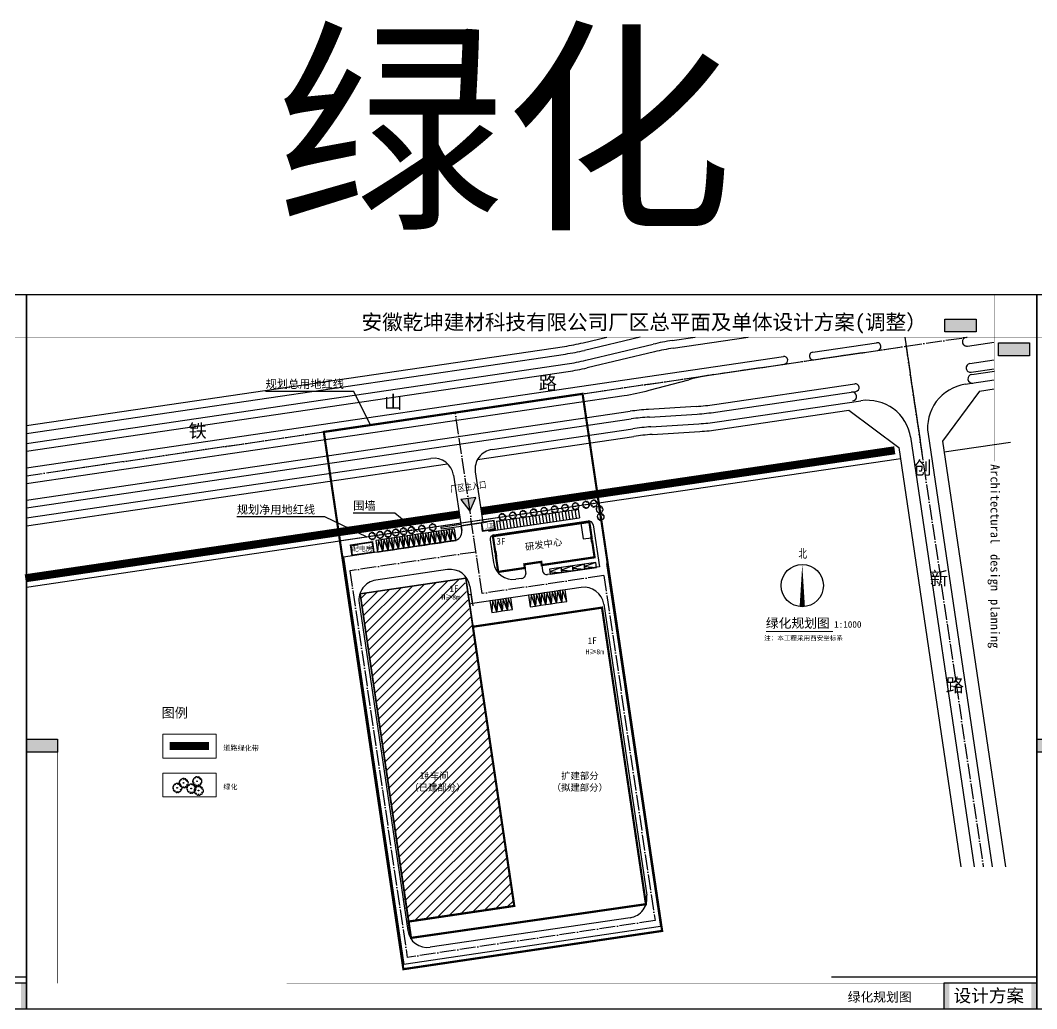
# Model space of a CAD drawing. Header units: millimetres. Extents: x 475841 to 500774, y 3420694 to 3426131.
# Drawn here: x 498478.8 to 498940.1, y 3425615.2 to 3426063.9 of the extents above; entities that cross this region are included whole.
import ezdxf

# ---------------------------------------------------------------- set-up
doc = ezdxf.new("R2010")
doc.units = ezdxf.units.MM
doc.header["$LTSCALE"] = 10
for name, pattern in [('ACAD_ISO04W100', [30.5, 24, -3, 0.5, -3]), ('ACAD_ISO05W100', [33, 24, -3, 0, -3, 0, -3]), ('DASH', [0.35, 0.25, -0.1])]:
    doc.linetypes.add(name, pattern=pattern)
doc.layers.get('0').update_dxf_attribs({"linetype": 'CONTINUOUS'})
doc.layers.get('Defpoints').update_dxf_attribs({"linetype": 'CONTINUOUS'})
for name, color, linetype in [('99999', 7, 'CONTINUOUS'), ('DIM_LEAD', 3, 'CONTINUOUS'), ('DIM_SYMB', 3, 'CONTINUOUS'), ('E02', 7, 'CONTINUOUS'), ('PUB_TEXT', 7, 'CONTINUOUS'), ('PUB_TITLE', 4, 'CONTINUOUS'), ('Road', 7, 'CONTINUOUS'), ('ROAD-1', 75, 'CONTINUOUS'), ('TREE', 66, 'CONTINUOUS'), ('XROAD', 7, 'CONTINUOUS'), ('停车位', 152, 'CONTINUOUS'), ('分析图', 4, 'CONTINUOUS'), ('原道路', 7, 'CONTINUOUS'), ('填充', 8, 'CONTINUOUS'), ('建筑', 2, 'CONTINUOUS'), ('建筑外', 2, 'CONTINUOUS'), ('用地红线', 1, 'CONTINUOUS'), ('线', 144, 'CONTINUOUS'), ('道路', 150, 'CONTINUOUS')]:
    doc.layers.add(name, color=color, linetype=linetype)
doc.layers.add('gfgf', color=3, linetype='CONTINUOUS', lineweight=5)
doc.styles.add('_TCH_DIM', font='SIMPLEX', dxfattribs={"bigfont": 'GBCBIG'})
doc.styles.add('DIMST', font='SimSun.ttf', dxfattribs={"width": 0.8})
doc.styles.add('宋体', font='NSimSun.ttf')
doc.styles.add('黑体', font='simhei.ttf', dxfattribs={"width": 0.8, "height": 25})

# ---------------------------------------------------------------- blocks, each defined once
blk = doc.blocks.new('dfghfg')
at = {"layer": 'TREE', "color": 68, "linetype": 'ByBlock'}
for p, q in [((509406.268241089, 3423593.02005374), (509406.6218178452, 3423593.059964756)), ((509406.6218178452, 3423593.059964756), (509406.3612876038, 3423593.19965331)), ((509406.3612876038, 3423593.19965331), (509406.3612876038, 3423593.19965331))]:
    blk.add_line(p, q, dxfattribs=at)
blk.add_circle((509407.7112059934, 3423592.546626457), 0.1145738825968271, dxfattribs=at)
for centre, radius, start, end in [((509407.7887004479, 3423592.491841269), 1.609597799522454, 160.84261869678, 187.2750076440113), ((509405.9832870107, 3423589.655919177), 2.640362469471504, 77.37282248883797, 85.46489281695875), ((509407.7887004479, 3423592.491841269), 1.572737422721862, 200.8102930087737, 231.439166426255), ((509407.800271239, 3423590.982997603), 1.760148235436332, 134.7781717335422, 147.3314574977826), ((509407.7887004479, 3423592.491841269), 1.580153127283923, 126.075086223134, 153.6245358131393), ((509406.7472989185, 3423593.104986691), 0.6732104297996909, 48.5203268672571, 80.51513693256157), ((509407.7887004479, 3423592.491841269), 1.596549086296694, 89.3321471959067, 114.3856331152114), ((509406.8375576603, 3423593.679193986), 0.3900161243638617, 343.6554953862048, 39.76000018146443), ((509407.2895467119, 3423593.828860295), 0.5791184094101951, 352.0774787647887, 26.61285016253057), ((509407.5601130034, 3423594.249938668), 0.6055300923599419, 304.1868347815371, 338.5410985510942), ((509407.7887004479, 3423592.491841269), 1.591907737864887, 62.87665778857271, 77.70212823482788), ((509408.0533987829, 3423593.910572988), 0.4610683567131214, 315.8454028106174, 359.7650515062693), ((509407.0806276748, 3423598.269274246), 4.896501161568438, 285.4397492945918, 290.7099386926781), ((509409.0496460202, 3423592.613822839), 0.7006536032791523, 83.53226132943118, 121.6543916424332), ((509410.690284622, 3423598.754125987), 5.896447816781405, 250.0864903273932, 256.3451087771562), ((509408.8866493223, 3423593.876725358), 1.966765796431264, 266.7454956895844, 282.0146248625083), ((509407.8133969895, 3423590.589947882), 1.635690329822331, 39.65359599870332, 53.9929854139696), ((509407.7887004479, 3423592.491841269), 1.569924453832538, 31.4098291469576, 49.47525297383514), ((509407.7887004479, 3423592.491841269), 1.600755679284595, 340.3307325954515, 19.42996922854628), ((509407.0609610301, 3423591.294675653), 0.2616410892313545, 97.74103767457468, 188.8107565302257), ((509403.7624485414, 3423590.92411883), 3.323492048011952, 2.946470818834649, 10.92381899814963), ((509407.7887004479, 3423592.491841269), 1.565680468177276, 243.1498331388282, 261.8356211134359), ((509408.1887524428, 3423591.154822243), 0.6608835852679074, 160.6008391786249, 199.3991608213751), ((509408.1146230217, 3423591.411938739), 0.5337378644736782, 186.1911477479429, 248.4951671808744), ((509407.7887004479, 3423592.491841269), 1.581857874712538, 274.7236252429284, 290.3276997671185), ((509408.7005242803, 3423591.354377321), 0.490350427398323, 170.631365062305, 220.6278085510842), ((509408.7899798857, 3423592.128594016), 0.9004539116576759, 230.4582339469005, 263.1092794007052), ((509407.7887004479, 3423592.491841269), 1.542217127291086, 305.3940400608477, 326.2463754165215)]:
    blk.add_arc(centre, radius, start, end, dxfattribs=at)
blk = doc.blocks.new('sdfedf')
at = {"layer": '停车位', "linetype": 'Continuous', "flags": 128}
for points in [[(40390647.62879141, 3427557.294919356), (40390647.62879141, 3427562.594919356), (40390650.02879141, 3427562.594919356), (40390650.02879141, 3427557.294919356), (40390647.62879141, 3427557.294919356)], [(40390647.62879141, 3427557.294919356), (40390648.82879141, 3427562.594919356), (40390650.02879141, 3427557.294919356)]]:
    blk.add_lwpolyline(points, dxfattribs=at)
blk = doc.blocks.new('fgh')
at = {"layer": '线'}
for points in [[(490802.0273487392, 3425524.689513718), (490815.4594735925, 3425524.689513718), (490815.4594735926, 3425530.198338521), (490802.0273487392, 3425530.198338521)], [(490825.1798484866, 3425514.417889085), (490838.61197334, 3425514.417889085), (490838.61197334, 3425519.926713889), (490825.1798484867, 3425519.926713889)], [(490405.0906027753, 3425343.063670195), (490418.5227276287, 3425343.063670195), (490418.5227276287, 3425348.572494999), (490405.0906027753, 3425348.572494999)]]:
    blk.add_hatch(color=253, dxfattribs=at).paths.add_polyline_path(points)
h = blk.add_hatch(color=253, dxfattribs=at)
h.paths.add_polyline_path([(490841.680598013, 3425232.11174916), (490841.680598013, 3425243.136748767), (490801.5130808493, 3425243.136748767), (490801.5130808493, 3425232.11174916)])
h.paths.add_polyline_path([(490803.9469576143, 3425232.347864015), (490839.3479065952, 3425232.347864015), (490839.3479065952, 3425243.279825652), (490803.9469576143, 3425243.279825652)])
at = {"color": 253}
for points, const_width in [([(490823.3055982133, 3425540.811738153), (490823.3055982133, 3425468.770715713)], 0.2204999975947432), ([(490841.680598013, 3425522.436738808), (490405.0906027753, 3425522.436738808)], 0.2204999975947432), ([(490418.5227276287, 3425348.572494999), (490418.5227276287, 3425243.136748767)], 0.2204999975947432), ([(490841.680598013, 3425245.815823671), (490752.907299275, 3425245.815823671)], 0.5879999935859819)]:
    blk.add_lwpolyline(points, dxfattribs=dict(at, const_width=const_width))
at = {"layer": 'PUB_TITLE', "color": 6}
blk.add_lwpolyline([(490405.0906027753, 3425232.11174916), (490841.680598013, 3425232.11174916), (490841.680598013, 3425540.811738153), (490405.0906027753, 3425540.811738153)], close=True, dxfattribs=at)
at = {"layer": '线', "color": 253}
for points in [[(490802.0273487392, 3425530.198338521), (490815.4594735926, 3425530.198338521), (490815.4594735926, 3425524.689513718), (490802.0273487392, 3425524.689513718)], [(490825.1798484867, 3425519.926713889), (490838.61197334, 3425519.926713889), (490838.61197334, 3425514.417889085), (490825.1798484867, 3425514.417889085)], [(490405.0906027753, 3425348.572494999), (490418.5227276287, 3425348.572494999), (490418.5227276287, 3425343.063670195), (490405.0906027753, 3425343.063670195)], [(490841.680598013, 3425243.136748767), (490801.5130808493, 3425243.136748767), (490801.5130808493, 3425232.11174916), (490841.680598013, 3425232.11174916)]]:
    blk.add_lwpolyline(points, close=True, dxfattribs=at)
at = {"layer": '线', "color": 253, "const_width": 0.2204999975947432}
blk.add_lwpolyline([(490841.680598013, 3425243.136748767), (490517.4904768429, 3425243.136748767)], dxfattribs=at)
at = {"layer": 'PUB_TEXT', "style": '宋体'}
for s, height, p in [('安徽乾坤建材科技有限公司厂区总平面及单体设计方案(调整）', 6.512658156822556, (490549.8849619214, 3425525.703813683)), ('设计方案', 5.582278420120081, (490805.7689512654, 3425234.94517405))]:
    blk.add_text(s, height=height, dxfattribs=at).set_placement(p)
for s, p in [('Architectural', (490821.7547485153, 3425467.546940756)), ('design', (490821.7547485153, 3425428.644663662)), ('planning', (490821.7547485153, 3425409.193525115))]:
    blk.add_text(s, height=3.907594797378286, rotation=270, dxfattribs=at).set_placement(p)

msp = doc.modelspace()

# ---------------------------------------------------------------- hatches: boundary and pattern name
msp.add_hatch(color=1).paths.add_polyline_path([(498678.7885778828, 3425846.373296719), (498682.9127905534, 3425840.980704614), (498685.5208058984, 3425847.248673586)])
h = msp.add_hatch()
h.set_pattern_fill('ANSI31', color=256, scale=2, style=0)
h.set_pattern_definition([(45, (8765.853735133831, 346.5643191155978), (-2.245064030267288, 2.245064030267288), [])])
h.paths.add_polyline_path([(498633.0036707928, 3425803.574222648), (498680.4661605278, 3425810.602200178), (498703.0026612282, 3425661.818509745), (498655.0455644736, 3425654.717293594)])
at = {"layer": '线'}
for points in [[(498912.5514107712, 3425922.374862493), (498912.5514107714, 3425928.159128536), (498898.4476796754, 3425928.159128536), (498898.4476796752, 3425922.374862493)], [(498922.7578044101, 3425911.589656629), (498936.8615355061, 3425911.589656629), (498936.8615355061, 3425917.373922673), (498922.7578044101, 3425917.373922673)], [(498481.664096416, 3425731.667726795), (498495.7678275118, 3425731.667726796), (498495.7678275118, 3425737.451992839), (498481.6640964157, 3425737.451992839)]]:
    msp.add_hatch(color=253, dxfattribs=at).paths.add_polyline_path(points)
h = msp.add_hatch(color=253, dxfattribs=at)
h.paths.add_polyline_path([(498481.6640964158, 3425615.168209709), (498481.6640964158, 3425626.744459296), (498439.4882033942, 3425626.744459296), (498439.4882033942, 3425615.168209709)])
h.paths.add_polyline_path([(498442.0437739973, 3425615.416130307), (498479.2147704271, 3425615.416130307), (498479.2147704271, 3425626.894690025), (498442.0437739973, 3425626.894690025)])
h = msp.add_hatch(color=253, dxfattribs=at)
h.paths.add_polyline_path([(498940.0835914126, 3425615.168209709), (498940.0835914126, 3425626.744459296), (498897.907698391, 3425626.744459296), (498897.907698391, 3425615.168209709)])
h.paths.add_polyline_path([(498900.4632689942, 3425615.416130307), (498937.634265424, 3425615.416130307), (498937.634265424, 3425626.894690025), (498900.4632689942, 3425626.894690025)])

# ---------------------------------------------------------------- linework, layer by layer
at = {"color": 253}
for points, const_width in [([(498920.7898416231, 3425939.303198149), (498920.7898416231, 3425863.660124588)], 0.2315249974731167), ([(498481.6640964158, 3425920.009448837), (498023.244601419, 3425920.009448837)], 0.2315249974731167), ([(498940.0835914126, 3425920.009448837), (498481.6640964158, 3425920.009448837)], 0.2315249974731167), ([(498495.7678275118, 3425737.451992839), (498495.7678275118, 3425626.744459296)], 0.2315249974731167), ([(498481.6640964158, 3425629.557487946), (498388.4521327415, 3425629.557487946)], 0.6173999932616444), ([(498940.0835914126, 3425629.557487946), (498846.8716277384, 3425629.557487946)], 0.6173999932616444)]:
    msp.add_lwpolyline(points, dxfattribs=dict(at, const_width=const_width))
at = {"color": 1, "elevation": 1.332943100000001}
msp.add_lwpolyline([(498685.5208058984, 3425847.248673586), (498678.7885778828, 3425846.373296719), (498682.9127905534, 3425840.980704614)], close=True, dxfattribs=at)
at = {"layer": 'Defpoints', "elevation": 1.332943100000001, "flags": 128}
for points in [[(498734.0042783612, 3425894.296723738), (498770.108938571, 3425650.468814886)], [(498616.5707351147, 3425877.003319113), (498652.6876290488, 3425633.092791468)]]:
    msp.add_lwpolyline(points, dxfattribs=at)
at = {"layer": 'DIM_LEAD', "linetype": 'ACAD_ISO04W100'}
for p, q in [((498630.1883441813, 3425895.419584067, 1.332943100000001), (498590.1694124379, 3425895.419584067, 1.332943100000001)), ((498637.6932453606, 3425880.113845341, 1.332943100000001), (498630.1883441813, 3425895.419584067, 1.332943100000001)), ((498617.0996895991, 3425838.397327159, 1.332943100000001), (498577.0807578557, 3425838.397327159, 1.332943100000001)), ((498636.2244101, 3425829.185794121, 1.332943100000001), (498617.0996895991, 3425838.397327159, 1.332943100000001)), ((498648.7412190735, 3425840.174133607, 1.332943100000001), (498629.9260147071, 3425840.174133607, 1.332943100000001)), ((498659.0379620563, 3425831.707070754, 1.332943100000001), (498648.7412190735, 3425840.174133607, 1.332943100000001))]:
    msp.add_line(p, q, dxfattribs=at)
at = {"layer": 'DIM_SYMB', "linetype": 'Continuous', "elevation": 1.332943100000001}
msp.add_lwpolyline([(498833.7085684054, 3425797.642301179, 2.4, 0, 0), (498833.7085684054, 3425816.84230118, 0, 0, 0)], format="xyseb", dxfattribs=at)
at = {"layer": 'DIM_SYMB', "const_width": 0.5599999999999999, "elevation": 2.665886200000002}
msp.add_lwpolyline([(498817.1785466825, 3425786.408996881), (498847.6625622796, 3425786.408996881)], dxfattribs=at)
at = {"layer": 'DIM_SYMB', "linetype": 'Continuous'}
msp.add_circle((498833.7085684054, 3425807.24230118, 1.332943100000001), 9.599999999976717, dxfattribs=at)
at = {"layer": 'E02', "color": 1, "linetype": 'ACAD_ISO04W100', "ltscale": 0.03}
for p, q in [((498880.214869514, 3425920.009430144, 1.332943100000001), (498888.1784675213, 3425866.22887454, 1.332943100000001)), ((498880.8208434114, 3425915.917107446, 1.332943100000001), (498908.610394687, 3425920.009430144, 1.332943100000001)), ((498880.8208434114, 3425915.917107446, 1.332943100000001), (498908.610394687, 3425920.009430144, 1.332943100000001)), ((498880.8208434114, 3425915.917107446, 1.332943100000001), (498908.610394687, 3425920.009430144, 1.332943100000001)), ((498880.8208434114, 3425915.917107446, 1.332943100000001), (498908.610394687, 3425920.009430144, 1.332943100000001)), ((498481.6640990916, 3425857.136805858, 1.332943100000001), (498880.8208434114, 3425915.917107446, 1.332943100000001)), ((498491.7020520325, 3425858.615006864, 1.332943100000001), (498880.8208434114, 3425915.917107446, 1.332943100000001)), ((498491.7020520325, 3425858.615006864, 1.332943100000001), (498880.8208434114, 3425915.917107446, 1.332943100000001))]:
    msp.add_line(p, q, dxfattribs=at)
at = {"layer": 'E02', "color": 1, "linetype": 'ACAD_ISO04W100', "ltscale": 0.03, "elevation": 1.332943100000001, "flags": 128}
msp.add_lwpolyline([(498880.7299212467, 3425916.531382824), (498915.8224855685, 3425679.540815862)], dxfattribs=at)
at = {"layer": 'gfgf', "color": 0, "elevation": 1.332943100000001}
for points in [[(498543.5588346871, 3425739.73583634), (498567.7223954068, 3425739.73583634), (498567.7223954068, 3425728.925627748), (498543.5588346871, 3425728.925627748)], [(498543.5588346871, 3425722.121409532), (498567.7223954068, 3425722.121409532), (498567.7223954068, 3425711.311200939), (498543.5588346871, 3425711.311200939)]]:
    msp.add_lwpolyline(points, close=True, dxfattribs=at)
at = {"layer": 'PUB_TITLE', "color": 6}
for points in [[(498023.244601419, 3425615.168209709), (498481.6640964158, 3425615.168209709), (498481.6640964158, 3425939.303198149), (498023.244601419, 3425939.303198149)], [(498481.6640964158, 3425615.168209709), (498940.0835914126, 3425615.168209709), (498940.0835914126, 3425939.303198149), (498481.6640964158, 3425939.303198149)]]:
    msp.add_lwpolyline(points, close=True, dxfattribs=at)
at = {"layer": 'Road', "ltscale": 0.5}
for p, q in [((498760.0750699746, 3425920.009430144, 1.332943100000001), (498734.8571627606, 3425914.011964484, 1.332943100000001)), ((498795.0376805663, 3425881.552703193, 1.332943100000001), (498860.2419739116, 3425891.154765747, 1.332943100000001))]:
    msp.add_line(p, q, dxfattribs=at)
at = {"layer": 'Road'}
msp.add_line((498907.6566038488, 3425898.642493487, 1.332943100000001), (498920.7898443015, 3425900.576510251, 1.332943100000001), dxfattribs=at)
msp.add_line((498907.6566038488, 3425898.642493487, 1.332943100000001), (498920.7898443015, 3425900.576510251, 1.332943100000001), dxfattribs=at)
msp.add_line((498907.6566038488, 3425898.642493487, 1.332943100000001), (498920.7898443015, 3425900.576510251, 1.332943100000001), dxfattribs=at)
msp.add_line((498907.6566038488, 3425898.642493487, 1.332943100000001), (498920.7898443015, 3425900.576510251, 1.332943100000001), dxfattribs=at)
msp.add_line((498907.6566038488, 3425898.642493487, 1.332943100000001), (498920.7898443015, 3425900.576510251, 1.332943100000001), dxfattribs=at)
at = {"layer": 'ROAD-1', "ltscale": 0.5}
for p, q in [((498774.647961651, 3425918.476087304, 1.332943100000001), (498785.0603637545, 3425920.009430144, 1.332943100000001)), ((498774.647961651, 3425918.476087304, 1.332943100000001), (498785.0603637545, 3425920.009430144, 1.332943100000001)), ((498775.1578765445, 3425915.013431275, 1.332943100000001), (498809.0839808518, 3425920.009430144, 1.332943100000001)), ((498775.1578765445, 3425915.013431275, 1.332943100000001), (498809.0839808518, 3425920.009430144, 1.332943100000001)), ((498735.4699264325, 3425909.551745648, 1.332943100000001), (498766.0368837239, 3425916.82135272, 1.332943100000001)), ((498735.4699264325, 3425909.551745648, 1.332943100000001), (498766.0368837239, 3425916.82135272, 1.332943100000001)), ((498838.4781403039, 3425913.219416843, 1.332943100000001), (498867.4161835022, 3425917.480867842, 1.332943100000001)), ((498838.4781403039, 3425913.219416843, 1.332943100000001), (498867.4161835022, 3425917.480867842, 1.332943100000001)), ((498481.6640990916, 3425860.67455257, 1.332943100000001), (498825.1223235684, 3425911.252623228, 1.332943100000001)), ((498766.5896397977, 3425913.3669292, 1.332943100000001), (498736.0226824994, 3425906.097322124, 1.332943100000001)), ((498766.5896397977, 3425913.3669292, 1.332943100000001), (498736.0226824994, 3425906.097322124, 1.332943100000001)), ((498838.98816753, 3425909.756777352, 1.332943100000001), (498867.9260477342, 3425914.018204348, 1.332943100000001)), ((498838.98816753, 3425909.756777352, 1.332943100000001), (498867.9260477342, 3425914.018204348, 1.332943100000001)), ((498481.6640990916, 3425871.793185094, 1.332943100000001), (498726.9445308622, 3425907.913476079, 1.332943100000001)), ((498793.5418567364, 3425903.064299039, 1.332943100000001), (498825.6322017045, 3425907.789961783, 1.332943100000001)), ((498481.6640990916, 3425868.255438382, 1.332943100000001), (498727.4544457484, 3425904.450820046, 1.332943100000001)), ((498764.2349658125, 3425895.891736013, 1.332943100000001), (498782.1755773675, 3425900.709535443, 1.332943100000001)), ((498793.8721608279, 3425889.467345556, 1.332943100000001), (498857.5261588798, 3425898.841109762, 1.332943100000001)), ((498793.8721608279, 3425889.467345556, 1.332943100000001), (498857.5261588798, 3425898.841109762, 1.332943100000001)), ((498481.6640990916, 3425853.599059145, 1.332943100000001), (498752.8686864469, 3425893.536972418, 1.332943100000001)), ((498794.3820757129, 3425886.004689521, 1.332943100000001), (498858.0360737665, 3425895.378453727, 1.332943100000001)), ((498794.3820757129, 3425886.004689521, 1.332943100000001), (498858.0360737665, 3425895.378453727, 1.332943100000001)), ((498785.6058950838, 3425888.599194831, 1.332943100000001), (498763.8641374222, 3425887.226140425, 1.332943100000001)), ((498481.6640990916, 3425846.018173332, 1.332943100000001), (498755.597871679, 3425886.357989701, 1.332943100000001)), ((498481.6640990916, 3425842.48042662, 1.332943100000001), (498756.1077865653, 3425882.895333667, 1.332943100000001)), ((498764.3327209775, 3425883.759143637, 1.332943100000001), (498786.0744786382, 3425885.132198042, 1.332943100000001))]:
    msp.add_line(p, q, dxfattribs=at)
at = {"layer": 'ROAD-1'}
for p, q in [((498908.062111631, 3425919.92868933, 1.332943100000001), (498908.610394638, 3425920.009430144, 1.332943100000001)), ((498908.062111631, 3425919.92868933, 1.332943100000001), (498908.610394638, 3425920.009430144, 1.332943100000001)), ((498908.6448715008, 3425915.97136815, 1.332943100000001), (498920.7898443015, 3425917.759851431, 1.332943100000001)), ((498908.6448715008, 3425915.97136815, 1.332943100000001), (498920.7898443015, 3425917.759851431, 1.332943100000001)), ((498908.6448715008, 3425915.97136815, 1.332943100000001), (498920.7898443015, 3425917.759851431, 1.332943100000001)), ((498908.6448715008, 3425915.97136815, 1.332943100000001), (498920.7898443015, 3425917.759851431, 1.332943100000001)), ((498909.8065096072, 3425908.05615417, 1.332943100000001), (498920.7898443015, 3425909.673573228, 1.332943100000001)), ((498909.8065096072, 3425908.05615417, 1.332943100000001), (498920.7898443015, 3425909.673573228, 1.332943100000001)), ((498909.8065096072, 3425908.05615417, 1.332943100000001), (498920.7898443015, 3425909.673573228, 1.332943100000001)), ((498909.8065096072, 3425908.05615417, 1.332943100000001), (498920.7898443015, 3425909.673573228, 1.332943100000001)), ((498910.389269477, 3425904.09883299, 1.332943100000001), (498920.7898443015, 3425905.630434129, 1.332943100000001)), ((498910.389269477, 3425904.09883299, 1.332943100000001), (498920.7898443015, 3425905.630434129, 1.332943100000001)), ((498910.389269477, 3425904.09883299, 1.332943100000001), (498920.7898443015, 3425905.630434129, 1.332943100000001)), ((498910.389269477, 3425904.09883299, 1.332943100000001), (498920.7898443015, 3425905.630434129, 1.332943100000001)), ((498910.5884318835, 3425903.117377102, 1.332943100000001), (498920.9890067081, 3425904.648978242, 1.332943100000001))]:
    msp.add_line(p, q, dxfattribs=at)
for centre, radius, start, end in [((498908.3534915659, 3425917.950028739, 1.332943100000001), 2, 98.3772357147088, 188.3772356883129), ((498908.3534915668, 3425917.950028733, 1.332943100000001), 2, 188.3772356883129, 278.3772357081112), ((498910.0978895421, 3425906.077493579, 1.332943100000001), 2, 98.3772357147088, 188.3772356883129), ((498910.0978895421, 3425906.077493579, 1.332943100000001), 2, 98.3772357147088, 188.3772356883129), ((498910.0978895419, 3425906.07749358, 1.332943100000001), 2, 188.3772356883129, 278.3772357147088), ((498910.0978895419, 3425906.07749358, 1.332943100000001), 2, 188.3772356883129, 278.3772357147088), ((498910.8798118187, 3425901.138716511, 1.332943100000001), 2.000000000195745, 98.3772357147088, 278.3772357147088), ((498910.8798118187, 3425901.138716511, 1.332943100000001), 2.000000000195745, 98.3772357147088, 278.3772357147088), ((498856.3674479895, 3425893.111160339, 1.332943100000001), 2.000000000187264, 278.3772357147088, 98.37723571140354)]:
    msp.add_arc(centre, radius, start, end, dxfattribs=at)
at = {"layer": 'ROAD-1', "ltscale": 0.5}
for centre, radius, start, end in [((498789.2898033916, 3425819.048392619, 1.332943100000001), 100.5, 98.3772357147088, 103.3778803228336), ((498789.7268732996, 3425816.080401737, 1.332943100000001), 100, 98.3772357147088, 103.3778803228336), ((498867.6710650559, 3425915.74952865, 1.332943100000001), 1.750000001076762, 278.3772357081112, 98.3772357147088), ((498825.3771949276, 3425909.521282536, 1.332943100000001), 1.750000000639488, 278.3788683377873, 98.37886833778727), ((498838.733153917, 3425911.488097098, 1.332943100000001), 1.750000000931668, 98.37909457619277, 278.3790945761928), ((498712.4483790966, 3426006.351840473, 1.332943100000001), 99.5, 278.3772357147088, 283.3778803228336), ((498712.8854489939, 3426003.383849586, 1.332943100000001), 100, 278.3772357147088, 283.3778803293279), ((498808.1108534944, 3425804.131269502, 1.332943100000001), 100, 98.3772357147088, 105.0316607966256), ((498857.7811163231, 3425897.109781745, 1.332943100000001), 1.750000000748892, 278.3772357147088, 98.3772357147088), ((498738.2996896928, 3425992.470001956, 1.332943100000001), 100, 278.3772357147088, 285.031660751059), ((498770.1668684331, 3425787.424960162, 1.332943100000001), 100, 93.61359402405179, 98.3772357147088), ((498779.3031640718, 3425988.400375094, 1.332943100000001), 100, 273.6135940240518, 278.3772357147088), ((498770.6039383303, 3425784.456969276, 1.332943100000001), 99.5, 93.61359402405179, 98.3772357147088), ((498779.7402339719, 3425985.432384206, 1.332943100000001), 100.5, 273.6135940240518, 278.3772357147088)]:
    msp.add_arc(centre, radius, start, end, dxfattribs=at)
at = {"layer": 'XROAD', "color": 4, "ltscale": 0.5}
for p, q in [((498734.3472478732, 3425917.474620517, 1.332943100000001), (498745.0055154799, 3425920.009430144, 1.332943100000001)), ((498795.5475954044, 3425878.09004715, 1.332943100000001), (498854.8028044432, 3425886.816040405, 1.332943100000001))]:
    msp.add_line(p, q, dxfattribs=at)
at = {"layer": 'XROAD', "color": 4}
msp.add_line((498914.1627219742, 3425895.557453155, 1.332943100000001), (498920.7898443015, 3425896.533371148, 1.332943100000001), dxfattribs=at)
msp.add_line((498914.1627219742, 3425895.557453155, 1.332943100000001), (498920.7898443015, 3425896.533371148, 1.332943100000001), dxfattribs=at)
msp.add_line((498914.1627219742, 3425895.557453155, 1.332943100000001), (498920.7898443015, 3425896.533371148, 1.332943100000001), dxfattribs=at)
at = {"layer": 'XROAD'}
for p, q in [((498898.0380826246, 3425867.913300022, 1.332943100000001), (498928.2020520325, 3425872.355282386, 1.332943100000001)), ((498741.3281422164, 3425844.836005976, 1.332943100000001), (498876.2728354008, 3425864.708123575, 1.332943100000001)), ((498876.272835401, 3425864.708123574, 1.332943100000001), (498878.2514704296, 3425864.999499744, 1.332943100000001)), ((498481.6640990916, 3425806.597567108, 1.332943100000001), (498623.8945989699, 3425827.542601351, 1.332943100000001))]:
    msp.add_line(p, q, dxfattribs=at)
at = {"layer": '分析图', "color": 3, "linetype": 'DASH', "const_width": 3.649536000000001}
for points in [[(498687.9614451366, 3425841.020301166), (498875.6900755308, 3425868.665444755)], [(498481.0813392217, 3425810.554888289), (498678.0681390502, 3425839.563401029)]]:
    msp.add_lwpolyline(points, dxfattribs=at)
at = {"layer": '分析图', "color": 3, "linetype": 'DASH', "const_width": 3.649536000000001, "elevation": 1.332943100000001}
msp.add_lwpolyline([(498546.6436604296, 3425734.380424913), (498564.3967738247, 3425734.380424913)], dxfattribs=at)
at = {"layer": '填充', "linetype": 'ACAD_ISO04W100', "ltscale": 0.03}
for p, q in [((498688.4421165927, 3425803.639153756, 1.332943100000001), (498676.27672078, 3425885.796498656, 1.332943100000001)), ((498685.6508114386, 3425822.489853214, 1.332943100000001), (498628.4247791093, 3425814.016145414, 1.332943100000001)), ((498628.4247791093, 3425814.016145414, 1.332943100000001), (498654.4186284744, 3425638.470221533, 1.332943100000001)), ((498743.6897208383, 3425811.819907092, 1.332943100000001), (498688.4421165927, 3425803.639153756, 1.332943100000001)), ((498743.6897208385, 3425811.819907091, 1.332943100000001), (498766.8922650505, 3425655.124682651, 1.332943100000001)), ((498766.8922650506, 3425655.12468265, 1.332943100000001), (498654.4186284746, 3425638.470221532, 1.332943100000001))]:
    msp.add_line(p, q, dxfattribs=at)
at = {"layer": '填充'}
for p, q in [((498693.7250601578, 3425830.239246663, 1.332943100000001), (498736.536917904, 3425836.578584855, 1.332943100000001)), ((498688.5004739978, 3425832.045878164, 1.332943100000001), (498694.4358320475, 3425832.924243021, 1.332943100000001)), ((498738.8083004492, 3425834.893111233, 1.332943100000001), (498741.6499587251, 3425815.702358821, 1.332943100000001)), ((498675.7904493705, 3425827.637469776, 1.332943100000001), (498625.4889153363, 3425820.189102569, 1.332943100000001)), ((498692.0395865349, 3425827.967864117, 1.332943100000001), (498693.5629497355, 3425817.680038075, 1.332943100000001)), ((498625.4889153363, 3425820.189102569, 1.332943100000001), (498652.8796320825, 3425635.209624945, 1.332943100000001)), ((498672.6806782354, 3425814.503887731, 1.332943100000001), (498640.1849969554, 3425809.692110701, 1.332943100000001)), ((498707.8215449108, 3425815.24230432, 1.332943100000001), (498708.1877379881, 3425812.769269212, 1.332943100000001)), ((498715.4744095201, 3425816.537241875, 1.332943100000001), (498715.8640389541, 3425813.905932522, 1.332943100000001)), ((498741.6499587251, 3425815.702358821, 1.332943100000001), (498718.1354214996, 3425812.2204589, 1.332943100000001)), ((498744.9153505113, 3425817.196783165, 1.332943100000001), (498769.3101248265, 3425652.449994986, 1.332943100000001)), ((498680.4661605083, 3425810.602200175, 1.332943100000001), (498680.8321697034, 3425810.65639675, 1.332943100000001)), ((498706.5022643656, 3425810.497886667, 1.332943100000001), (498703.7841711908, 3425810.095406774, 1.332943100000001)), ((498682.9018996899, 3425806.91925643, 1.332943100000001), (498684.2080202789, 3425798.098548793, 1.332943100000001)), ((498733.3738630411, 3425806.389652788, 1.332943100000001), (498684.0615430485, 3425799.087762835, 1.332943100000001)), ((498632.6003656542, 3425799.470889247, 1.332943100000001), (498654.6393297897, 3425650.633744496, 1.332943100000001)), ((498743.5950844958, 3425798.805021487, 1.332943100000001), (498763.1561101974, 3425666.702296695, 1.332943100000001)), ((498755.5714788947, 3425656.48107524, 1.332943100000001), (498664.860504641, 3425643.049106294, 1.332943100000001)), ((498769.3101248266, 3425652.449994985, 1.332943100000001), (498652.8796320825, 3425635.209624945, 1.332943100000001))]:
    msp.add_line(p, q, dxfattribs=at)
at = {"layer": '填充', "linetype": 'ACAD_ISO04W100'}
for p, q in [((498678.8159266663, 3425834.513319139, 1.332943100000001), (498687.9542327772, 3425835.865683541, 1.332943100000001)), ((498678.8159266663, 3425834.513319139, 1.332943100000001), (498687.9542327772, 3425835.865683541, 1.332943100000001)), ((498678.8452221124, 3425834.31547633, 1.332943100000001), (498687.9835116058, 3425835.667838273, 1.332943100000001)), ((498678.8452221124, 3425834.31547633, 1.332943100000001), (498687.9835116058, 3425835.667838273, 1.332943100000001))]:
    msp.add_line(p, q, dxfattribs=at)
at = {"layer": '填充', "elevation": 1.332943100000001, "flags": 128}
for points in [[(498688.5073316034, 3425831.999310532), (498694.4426896531, 3425832.877675389), (498693.8571130818, 3425836.834580755), (498687.9217550321, 3425835.956215898)], [(498688.5073316034, 3425831.999310532), (498694.4426896531, 3425832.877675389), (498693.8571130818, 3425836.834580755), (498687.9217550321, 3425835.956215898)], [(498688.6758980431, 3425832.226434629), (498694.2155655561, 3425833.046241829), (498693.6885466421, 3425836.607456658), (498688.148879129, 3425835.787649458)], [(498688.6758980431, 3425832.226434629), (498694.2155655561, 3425833.046241829), (498693.6885466421, 3425836.607456658), (498688.148879129, 3425835.787649458)], [(498628.9403781097, 3425825.553344896), (498638.4369509893, 3425826.958728666), (498639.110364046, 3425822.408287495), (498629.6137911665, 3425821.002903725)]]:
    msp.add_lwpolyline(points, close=True, dxfattribs=at)
at = {"layer": '填充', "const_width": 1, "elevation": 1.332943100000001, "flags": 128}
for points in [[(498693.3113384555, 3425829.672533307), (498737.0741676745, 3425836.152685987), (498738.1346628238, 3425828.990776322), (498737.9763885771, 3425828.967339965), (498738.2341885028, 3425827.226323252), (498738.3924627493, 3425827.249759608), (498739.4529578987, 3425820.087849944), (498715.4744095201, 3425816.537241875), (498715.2546936743, 3425818.021062938), (498707.5783927082, 3425816.88439963), (498707.8215449109, 3425815.24230432), (498695.7135650365, 3425813.449423017), (498694.6296335305, 3425820.769606928), (498694.7879077771, 3425820.793043286), (498694.5301078514, 3425822.53406), (498694.3718336047, 3425822.510623643), (498693.3113384555, 3425829.672533307)], [(498655.0455644521, 3425654.717293598), (498703.0026612087, 3425661.818509743), (498684.2345336173, 3425788.566504956), (498742.8157891983, 3425797.240886563), (498762.7528050612, 3425662.598963295), (498656.1441436821, 3425647.298188293), (498655.0455644521, 3425654.717293605)]]:
    msp.add_lwpolyline(points, dxfattribs=at)
at = {"layer": '填充', "elevation": 1.332943100000001}
for points in [[(498669.8518225491, 3425833.828308679), (498678.7228528092, 3425835.141880762), (498678.874423863, 3425834.118266282), (498670.0033936029, 3425832.804694199)], [(498680.9607675289, 3425810.67543879), (498703.0026612076, 3425661.818509751), (498655.0455644521, 3425654.717293605), (498633.0036707734, 3425803.574222645)]]:
    msp.add_lwpolyline(points, close=True, dxfattribs=at)
at = {"layer": '填充', "elevation": 1.332943100000001, "flags": 128}
for points in [[(498679.1613966137, 3425832.180234867), (498678.8744238623, 3425834.118266282)], [(498628.7132540129, 3425825.721911335), (498638.6055174291, 3425827.185852763), (498639.3374881429, 3425822.239721055), (498629.4452247266, 3425820.775779627), (498628.7132540129, 3425825.721911335)], [(498656.144143682, 3425647.298188293), (498704.1012404365, 3425654.399404441), (498714.7957083192, 3425655.497747164), (498762.7528050756, 3425662.59896331), (498742.815789198, 3425797.240886565), (498684.2345336173, 3425788.566504956), (498680.9607675085, 3425810.675438793), (498633.0036707539, 3425803.574222642), (498656.144143682, 3425647.298188293)], [(498682.6854365182, 3425799.028121487), (498684.0406597581, 3425799.228795293), (498683.4547508353, 3425803.185651461), (498682.0995275972, 3425802.984977655)], [(498653.5380008148, 3425664.89841945), (498652.5487867738, 3425664.751942219), (498653.1346956964, 3425660.795086051), (498654.1239097374, 3425660.941563282)]]:
    msp.add_lwpolyline(points, dxfattribs=at)
at = {"layer": '填充', "elevation": 1.332943100000001}
msp.add_lwpolyline([(498733.263329729, 3425835.588398619), (498734.3238248783, 3425828.426488955), (498738.1224067996, 3425828.98896152)], dxfattribs=at)
at = {"layer": '填充'}
for centre, radius, start, end in [((498736.8298723652, 3425834.600156771, 1.332943100000001), 2, 8.422831722242519, 98.42283170709707), ((498675.2045404457, 3425831.594325944, 1.332943100000001), 4, 278.4228317472908, 8.422831722242519), ((498694.0180146189, 3425828.260818579, 1.332943100000001), 2, 98.42283170379133, 188.4228317222425), ((498702.4658761134, 3425818.998333152, 1.332943100000001), 9, 188.4228317222425, 278.4228317169875), ((498673.9989733119, 3425805.600961353, 1.332943100000001), 9, 8.422831722242519, 98.42283171038945), ((498717.8424670381, 3425814.198886984, 1.332943100000001), 2, 188.4228317222425, 278.4228317136947), ((498641.5032920322, 3425800.789184323, 1.332943100000001), 9, 98.42283171369469, 188.4228317222425), ((498706.2093099041, 3425812.476314751, 1.332943100000001), 2, 278.4228317103894, 8.422831722242519), ((498734.6921581179, 3425797.48672641, 1.332943100000001), 9, 8.422831722242519, 98.42283171369469), ((498663.5422561677, 3425651.952039573, 1.332943100000001), 9, 188.4228317222425, 278.422831707097)]:
    msp.add_arc(centre, radius, start, end, dxfattribs=at)
at = {"layer": '填充', "ltscale": 0.03}
msp.add_arc((498754.2531838194, 3425665.384001618, 1.332943100000001), 9, 278.422831707097, 8.422831722242519, dxfattribs=at)
at = {"layer": '建筑'}
msp.add_line((498744.372842166, 3425786.72554129, 1.332943100000001), (498761.6542258463, 3425670.018068616, 1.332943100000001), dxfattribs=at)
at = {"layer": '用地红线', "linetype": 'DASH', "const_width": 1, "elevation": 1.332943100000001, "flags": 128}
msp.add_lwpolyline([(498616.5707351147, 3425877.003319113), (498734.0042783612, 3425894.296723738), (498770.1089385709, 3425650.468814886), (498652.6876290488, 3425633.092791468), (498616.5707351147, 3425877.003319113)], dxfattribs=at)
at = {"layer": '用地红线', "linetype": 'ACAD_ISO05W100', "ltscale": 0.02, "const_width": 0.5, "elevation": 1.332943100000001, "flags": 128}
msp.add_lwpolyline([(498652.6876290488, 3425633.092791468), (498623.8945989699, 3425827.542601351), (498741.3281422163, 3425844.836005977), (498770.1089385709, 3425650.468814886), (498652.6876290488, 3425633.092791468)], dxfattribs=at)
at = {"layer": '线', "color": 253}
for points in [[(498898.4476796754, 3425928.159128536), (498912.5514107714, 3425928.159128536), (498912.5514107714, 3425922.374862493), (498898.4476796754, 3425922.374862493)], [(498922.7578044101, 3425917.373922673), (498936.861535506, 3425917.373922673), (498936.861535506, 3425911.589656629), (498922.7578044101, 3425911.589656629)], [(498481.6640964158, 3425737.451992839), (498495.7678275118, 3425737.451992839), (498495.7678275118, 3425731.667726795), (498481.6640964158, 3425731.667726795)], [(498481.6640964158, 3425626.744459296), (498439.4882033942, 3425626.744459296), (498439.4882033942, 3425615.168209709), (498481.6640964158, 3425615.168209709)], [(498940.0835914126, 3425626.744459296), (498897.907698391, 3425626.744459296), (498897.907698391, 3425615.168209709), (498940.0835914126, 3425615.168209709)]]:
    msp.add_lwpolyline(points, close=True, dxfattribs=at)
at = {"layer": '线', "color": 253, "const_width": 0.2315249974731167}
for points in [[(498481.6640964158, 3425626.744459296), (498141.2644691892, 3425626.744459296)], [(498940.0835914126, 3425626.744459296), (498599.683964186, 3425626.744459296)]]:
    msp.add_lwpolyline(points, dxfattribs=at)
at = {"layer": '道路'}
for p, q in [((498734.3472478732, 3425917.474620517, 1.332943100000001), (498745.0055154799, 3425920.009430144, 1.332943100000001)), ((498760.0750699746, 3425920.009430144, 1.332943100000001), (498734.8571627606, 3425914.011964484, 1.332943100000001)), ((498481.6640990916, 3425879.879463295, 1.332943100000001), (498725.7790111222, 3425915.828118442, 1.332943100000001)), ((498481.6640990916, 3425876.341716582, 1.332943100000001), (498726.2889260084, 3425912.365462408, 1.332943100000001)), ((498907.6566038488, 3425898.642493487, 1.332943100000001), (498920.7898443015, 3425900.576510251, 1.332943100000001)), ((498914.1627219742, 3425895.557453155, 1.332943100000001), (498920.7898443015, 3425896.533371148, 1.332943100000001)), ((498914.1627219742, 3425895.557453155, 1.332943100000001), (498897.3056883821, 3425872.859377065, 1.332943100000001)), ((498795.0376805663, 3425881.552703193, 1.332943100000001), (498860.2419739116, 3425891.154765747, 1.332943100000001)), ((498795.5475954044, 3425878.09004715, 1.332943100000001), (498854.8028044432, 3425886.816040405, 1.332943100000001)), ((498854.8028044432, 3425886.816040405, 1.332943100000001), (498877.5190941387, 3425869.945455555, 1.332943100000001)), ((498692.9176199184, 3425869.041342343, 1.332943100000001), (498756.7633914189, 3425878.443347338, 1.332943100000001)), ((498765.0296571559, 3425879.311498061, 1.332943100000001), (498786.7714148241, 3425880.684552468, 1.332943100000001)), ((498686.3796413253, 3425864.540805049, 1.332943100000001), (498757.2733063051, 3425874.980691304, 1.332943100000001)), ((498765.5395720471, 3425875.848842028, 1.332943100000001), (498787.2813296354, 3425877.221896424, 1.332943100000001)), ((498882.8748447513, 3425874.738082681, 1.332943100000001), (498911.7788333322, 3425679.540815862, 1.332943100000001)), ((498890.7861088808, 3425875.926433998, 1.332943100000001), (498919.8660635164, 3425679.540815862, 1.332943100000001)), ((498877.5190941389, 3425869.945455554, 1.332943100000001), (498905.7134106944, 3425679.540815862, 1.332943100000001)), ((498897.3056883821, 3425872.859377065, 1.332943100000001), (498925.9314861538, 3425679.540815862, 1.332943100000001)), ((498481.6640990916, 3425837.931895132, 1.332943100000001), (498665.2163628761, 3425864.962021959, 1.332943100000001)), ((498481.6640990916, 3425834.39414842, 1.332943100000001), (498672.7741712428, 3425862.537247183, 1.332943100000001)), ((498675.4304989625, 3425857.376344376, 1.332943100000001), (498679.1613966137, 3425832.180234867, 1.332943100000001)), ((498685.3259032486, 3425858.819074608, 1.332943100000001), (498688.6943756234, 3425836.070554876, 1.332943100000001)), ((498694.8900804095, 3425836.482002565, 1.332943100000001), (498731.9860682208, 3425841.971782923, 1.332943100000001)), ((498724.5668706585, 3425840.873826851, 1.332943100000001), (498725.1524472298, 3425836.916921484, 1.332943100000001)), ((498726.050710171, 3425841.093418065, 1.332943100000001), (498726.6362867422, 3425837.136512699, 1.332943100000001)), ((498727.5345496834, 3425841.31300928, 1.332943100000001), (498728.1201262547, 3425837.356103913, 1.332943100000001)), ((498729.0183891959, 3425841.532600494, 1.332943100000001), (498729.6039657671, 3425837.575695127, 1.332943100000001)), ((498730.5022287084, 3425841.752191708, 1.332943100000001), (498731.0878052796, 3425837.795286342, 1.332943100000001)), ((498731.9860682208, 3425841.971782923, 1.332943100000001), (498732.571644792, 3425838.014877556, 1.332943100000001)), ((498691.4529284637, 3425831.929779556, 1.332943100000001), (498732.571644792, 3425838.014877556, 1.332943100000001)), ((498694.8900804095, 3425836.482002565, 1.332943100000001), (498695.4756569807, 3425832.525097198, 1.332943100000001)), ((498696.3739199219, 3425836.701593779, 1.332943100000001), (498696.9594964932, 3425832.744688412, 1.332943100000001)), ((498697.8577594344, 3425836.921184993, 1.332943100000001), (498698.4433360056, 3425832.964279626, 1.332943100000001)), ((498699.3415989468, 3425837.140776208, 1.332943100000001), (498699.9271755181, 3425833.183870841, 1.332943100000001)), ((498700.8254384593, 3425837.360367422, 1.332943100000001), (498701.4110150305, 3425833.403462055, 1.332943100000001)), ((498702.3092779717, 3425837.579958636, 1.332943100000001), (498702.894854543, 3425833.623053269, 1.332943100000001)), ((498703.7931174842, 3425837.799549851, 1.332943100000001), (498704.3786940554, 3425833.842644484, 1.332943100000001)), ((498705.2769569966, 3425838.019141065, 1.332943100000001), (498705.8625335679, 3425834.062235698, 1.332943100000001)), ((498706.7607965091, 3425838.238732279, 1.332943100000001), (498707.3463730803, 3425834.281826912, 1.332943100000001)), ((498708.2446360216, 3425838.458323494, 1.332943100000001), (498708.8302125928, 3425834.501418127, 1.332943100000001)), ((498709.728475534, 3425838.677914708, 1.332943100000001), (498710.3140521052, 3425834.721009341, 1.332943100000001)), ((498711.2123150465, 3425838.897505922, 1.332943100000001), (498711.7978916177, 3425834.940600555, 1.332943100000001)), ((498712.6961545589, 3425839.117097137, 1.332943100000001), (498713.2817311301, 3425835.16019177, 1.332943100000001)), ((498714.1799940714, 3425839.336688351, 1.332943100000001), (498714.7655706426, 3425835.379782984, 1.332943100000001)), ((498715.6638335838, 3425839.556279565, 1.332943100000001), (498716.2494101551, 3425835.599374198, 1.332943100000001)), ((498717.1476730963, 3425839.77587078, 1.332943100000001), (498717.7332496675, 3425835.818965413, 1.332943100000001)), ((498718.6315126087, 3425839.995461994, 1.332943100000001), (498719.21708918, 3425836.038556627, 1.332943100000001)), ((498720.1153521212, 3425840.215053208, 1.332943100000001), (498720.7009286924, 3425836.258147841, 1.332943100000001)), ((498721.5991916336, 3425840.434644422, 1.332943100000001), (498722.1847682049, 3425836.477739056, 1.332943100000001)), ((498723.0830311461, 3425840.654235637, 1.332943100000001), (498723.6686077173, 3425836.69733027, 1.332943100000001)), ((498691.379689848, 3425832.424386579, 1.332943100000001), (498691.4529284637, 3425831.929779556, 1.332943100000001)), ((498755.5714788946, 3425656.481075241, 1.332943100000001), (498664.860551243, 3425643.049113195, 1.332943100000001))]:
    msp.add_line(p, q, dxfattribs=at)
for centre, radius, start, end in [((498711.2100143698, 3426014.761147981, 1.332943100000001), 100, 278.3772357147088, 283.3778803228336), ((498711.7199292561, 3426011.298491947, 1.332943100000001), 100, 278.3772357147088, 283.3778803228336), ((498910.5704032001, 3425878.85588758, 1.332943100000001), 20, 98.3772357147088, 188.4229119350096), ((498910.5704032001, 3425878.85588758, 1.332943100000001), 20, 98.3772357147088, 188.4229119350096), ((498863.1557732627, 3425871.368159839, 1.332943100000001), 20, 8.422911935009532, 98.3772357147088), ((498863.1557732627, 3425871.368159839, 1.332943100000001), 20, 8.422911935009532, 98.3772357147088), ((498771.3323881669, 3425779.510317799, 1.332943100000001), 100, 93.61359402405179, 98.3772357147088), ((498780.4686838101, 3425980.485732731, 1.332943100000001), 100, 273.6135940307091, 278.3772357147088), ((498780.9785986474, 3425977.023076688, 1.332943100000001), 100, 273.6135940107371, 278.3772357147088), ((498771.8423030364, 3425776.047661764, 1.332943100000001), 100, 93.61359401073715, 98.3772357147088), ((498694.2288296265, 3425860.137369684, 1.332943100000001), 9, 98.3772357147088, 188.4228317222425), ((498666.5275725847, 3425856.058049301, 1.332943100000001), 9, 8.422831722242519, 98.37723571801357), ((498754.2531838193, 3425665.384001619, 1.332943100000001), 9, 278.422831707097, 8.422831722242519)]:
    msp.add_arc(centre, radius, start, end, dxfattribs=at)

# ---------------------------------------------------------------- block references
at = {"layer": '停车位', "linetype": 'Continuous', "extrusion": (-0.04157806923064616, 0.2807918294674022, 0.9588676721338565), "xscale": -1, "rotation": 269.9979916014171}
for p in [(-4424137.985157052, -43569953.16711549, 941205.6217493545), (-4424122.090985122, -43569953.16695032, 941205.6217493489), (-4424127.388555949, -43569953.16676462, 941205.6217493508), (-4424132.686856488, -43569953.1667441, 941205.6217493471)]:
    msp.add_blockref('sdfedf', p, dxfattribs=at)
at = {"layer": '停车位', "linetype": 'Continuous', "xscale": -1, "rotation": 8.422831722242536}
for p in [(40955750.036553, 5951517.779998559), (40955752.4106667, 5951518.131543913), (40955754.78478039, 5951518.483089264)]:
    msp.add_blockref('sdfedf', p, dxfattribs=at)
at = {"layer": '原道路', "linetype": 'Continuous'}
for p in [(-10672.19960487337, 2251.445879328065, 1.332943100000001), (-10672.19960487337, 2251.445879328065, 1.332943100000001), (-10668.63843432482, 2251.97319730185, 1.332943100000001), (-10668.63843432482, 2251.97319730185, 1.332943100000001), (-10700.68649240979, 2247.220943130087, 1.332943100000001), (-10700.68649240979, 2247.220943130087, 1.332943100000001), (-10695.94155573886, 2247.919688203372, 1.332943100000001), (-10695.94155573886, 2247.919688203372, 1.332943100000001), (-10691.18720700254, 2248.619819308631, 1.332943100000001), (-10691.18720700254, 2248.619819308631, 1.332943100000001), (-10686.43756429793, 2249.319257398136, 1.332943100000001), (-10686.43756429793, 2249.319257398136, 1.332943100000001), (-10681.68792159396, 2250.018695487175, 1.332943100000001), (-10681.68792159396, 2250.018695487175, 1.332943100000001), (-10676.94783227594, 2250.742788734846, 1.332943100000001), (-10676.94783227594, 2250.742788734846, 1.332943100000001), (-10666.05847185856, 2249.322632910684, 1.332943100000001), (-10666.05847185856, 2249.322632910684, 1.332943100000001), (-10710.18542398926, 2245.821153796278, 1.332943100000001), (-10710.18542398926, 2245.821153796278, 1.332943100000001), (-10705.43741857773, 2246.521316036116, 1.332943100000001), (-10705.43741857773, 2246.521316036116, 1.332943100000001), (-10665.5609701646, 2245.962822930887, 1.332943100000001), (-10665.5609701646, 2245.962822930887, 1.332943100000001), (-10765.67079947761, 2237.755080291536, 1.332943100000001), (-10762.10962893633, 2238.282398320269, 1.332943100000001), (-10758.54845839611, 2238.809716349002, 1.332943100000001), (-10754.98728785507, 2239.337034377735, 1.332943100000001), (-10751.42611731461, 2239.864352408331, 1.332943100000001), (-10746.67788992694, 2240.567443113308, 1.332943100000001), (-10741.78453585919, 2241.16010872554, 1.332943100000001), (-10769.23197001807, 2237.227762262803, 1.332943100000001)]:
    msp.add_blockref('dfghfg', p, dxfattribs=at)
at = {"layer": '原道路', "linetype": 'Continuous', "xscale": 1.327103998864878, "yscale": 1.327103999443352, "zscale": 1.327104000000001, "rotation": 0.9999999824224972}
for p in [(-98089.66498473712, -1128854.403752644, 1.332943100000001), (-98086.78887716593, -1128852.205720319, 1.332943100000001), (-98083.32056305005, -1128854.699648414, 1.332943100000001), (-98080.61723502941, -1128851.444936015, 1.332943100000001), (-98079.97912418662, -1128855.629566121, 1.332943100000001)]:
    msp.add_blockref('dfghfg', p, dxfattribs=at)
at = {"layer": '填充', "linetype": 'Continuous', "xscale": -1, "rotation": 8.422831715277388}
for p in [(40955721.99859441, 5951548.755565216, 1.332943100000001), (40955724.3727081, 5951549.107110568, 1.332943100000001), (40955726.74682181, 5951549.458655865, 1.332943100000001), (40955729.12093551, 5951549.810201162, 1.332943100000001), (40955731.49504921, 5951550.161746458, 1.332943100000001), (40955698.25745747, 5951545.240111689, 1.332943100000001), (40955700.63157117, 5951545.591657043, 1.332943100000001), (40955703.00568486, 5951545.943202394, 1.332943100000001), (40955705.37979855, 5951546.294747747, 1.332943100000001), (40955707.75391225, 5951546.646293099, 1.332943100000001), (40955710.12802594, 5951546.997838452, 1.332943100000001), (40955712.50213964, 5951547.349383806, 1.332943100000001), (40955714.87625333, 5951547.700929158, 1.332943100000001), (40955717.25036702, 5951548.052474511, 1.332943100000001), (40955719.62448072, 5951548.404019863, 1.332943100000001)]:
    msp.add_blockref('sdfedf', p, dxfattribs=at)
at = {"layer": '填充', "xscale": -1, "rotation": 8.422831722242536}
for p in [(40955772.29738952, 5951521.076257558, 1.332943100000001), (40955774.67150322, 5951521.42780291, 1.332943100000001), (40955777.04561691, 5951521.779348264, 1.332943100000001), (40955779.4197306, 5951522.130893617, 1.332943100000001), (40955781.7938443, 5951522.482438969, 1.332943100000001), (40955757.15889408, 5951518.834634618), (40955767.54916213, 5951520.373166853, 1.332943100000001), (40955769.92327583, 5951520.724712205, 1.332943100000001)]:
    msp.add_blockref('sdfedf', p, dxfattribs=at)
at = {"layer": '建筑外', "xscale": 1.049999999988358, "yscale": 1.049999999813735, "zscale": 1.05}
msp.add_blockref('fgh', (-15985.26153579238, -170878.548488854), dxfattribs=at)

# ---------------------------------------------------------------- texts
at = {"layer": '99999', "style": '黑体'}
msp.add_text('注：本工程采用西安坐标系', height=2.128896, rotation=359.9952032261754, dxfattribs=at).set_placement((498816.404208446, 3425782.372441738, 2.665886200000002))
at = {"layer": 'PUB_TEXT', "style": '宋体'}
for s, height, p in [('绿化', 75.9493670886076, (498595.0627164198, 3425976.842402283, 444.2629431000001)), ('安徽乾坤建材科技有限公司厂区总平面及单体设计方案(调整）', 6.838291064623406, (498633.6981735182, 3425923.439877456)), ('路', 6.075949367088608, (498714.1036420175, 3425896.138614568, 115.9449431)), ('山', 6.075949367088608, (498643.9072530367, 3425887.547526632, 89.91894309999999)), ('铁', 6.075949367088608, (498555.1674486887, 3425874.479596461, 89.91894309999999)), ('创', 6.075949367088608, (498884.1702601548, 3425857.721299162, 89.91894309999999)), ('新', 6.075949367088608, (498891.6086606304, 3425807.487559334, 89.91894309999999)), ('H', 2.278481012658228, (498669.9598625458, 3425800.887600939, 1.332943100000001)), ('绿化规划图', 4.253164556962026, (498817.1785466825, 3425788.096085488, 2.665886200000002)), ('1:1000', 3.037974683544304, (498848.172841436, 3425788.096085488, 2.665886200000002)), ('1F', 3.037974683544304, (498736.311659219, 3425780.706372513, 1.332943100000001)), ('H', 2.278481012658228, (498735.3620150518, 3425776.054277558, 1.332943100000001)), ('≥', 2.278481012658228, (498736.9822682164, 3425776.054277558, 1.332943100000001)), ('8m', 2.278481012658228, (498740.2227745455, 3425776.054277558, 1.332943100000001)), ('路', 6.075949367088608, (498898.7869318183, 3425759.010550273, 89.91894309999999)), ('设计方案', 5.861392341091561, (498902.3763623278, 3425618.143305844)), ('绿化规划图', 4.253164556962026, (498854.326083627, 3425618.347215922, 1.332943100000001))]:
    msp.add_text(s, height=height, dxfattribs=at).set_placement(p)
at = {"layer": 'PUB_TEXT', "linetype": 'ACAD_ISO04W100', "style": '宋体'}
for s, p in [('规划总用地红线', (498590.1694124379, 3425896.889584067, 1.332943100000001)), ('围墙', (498629.9260147071, 3425841.644133607, 1.332943100000001)), ('规划净用地红线', (498577.0807578557, 3425839.867327159, 1.332943100000001))]:
    msp.add_text(s, height=3.721518987341772, dxfattribs=at).set_placement(p)
at = {"layer": 'PUB_TEXT', "style": '宋体'}
for s, p in [('Architectural', (498919.1614494402, 3425862.375160884)), ('design', (498919.1614494402, 3425821.527769935)), ('planning', (498919.1614494402, 3425801.104074461))]:
    msp.add_text(s, height=4.102974537223033, rotation=270, dxfattribs=at).set_placement(p)
at = {"layer": 'PUB_TEXT', "style": 'DIMST', "width": 0.8}
msp.add_text('厂区主入口', height=2.945569620253162, rotation=7.653678266947535, dxfattribs=at).set_placement((498674.1706337898, 3425849.536285379, 1.332943100000001))
at = {"layer": 'PUB_TEXT', "linetype": 'Continuous', "style": '_TCH_DIM'}
msp.add_text('北', height=3.858156028368794, dxfattribs=at).set_placement((498832.0023212135, 3425819.454422267, 1.332943100000001))
at = {"layer": 'PUB_TEXT', "linetype": 'Continuous', "style": '宋体'}
for s, height, rotation, p in [('图例', 4.374683544303799, 359.9659851738364, (498542.9395352406, 3425747.329956184, 1.332943100000001)), ('道路绿化带', 2.309832911392406, 359, (498570.9442673861, 3425732.502237868, 1.332943100000001)), ('绿化', 2.309832911392406, 359, (498570.9442673861, 3425714.738287528, 1.332943100000001))]:
    msp.add_text(s, height=height, rotation=rotation, dxfattribs=at).set_placement(p)
at = {"layer": '填充', "style": '宋体'}
for s, height, p in [('门卫', 2.126582278481012, (498688.1312626082, 3425833.43349495, 1.332943100000001)), ('门卫', 2.126582278481012, (498688.1312626082, 3425833.43349495, 1.332943100000001)), ('3F', 3.037974683544304, (498694.9101195594, 3425825.811481952, 1.332943100000001)), ('配电房', 2.278481012658228, (498629.2309147303, 3425822.915527476, 1.332943100000001)), ('1F', 3.037974683544304, (498673.56843356, 3425804.326685216, 1.332943100000001)), ('H', 2.278481012658228, (498669.8490572704, 3425800.941018557, 1.332943100000001)), ('≥', 2.278481012658228, (498671.5801157104, 3425800.887600939, 1.332943100000001)), ('8m', 2.278481012658228, (498674.8206220395, 3425800.887600939, 1.332943100000001)), ('1#', 3.037974683544304, (498660.1024994443, 3425719.557842841, 89.91894309999999)), ('车间', 3.037974683544304, (498664.7494699726, 3425719.358338192, 89.91894309999999)), ('扩建部分', 3.037974683544304, (498724.2770044278, 3425719.358338192, 89.91894309999999)), ('（已建部分）', 3.037974683544304, (498655.3798236408, 3425714.047432946, 89.91894309999999)), ('（拟建部分）', 3.037974683544304, (498719.9711738416, 3425714.047432946, 89.91894309999999))]:
    msp.add_text(s, height=height, dxfattribs=at).set_placement(p)
msp.add_text('研发中心', height=3.037974683544304, rotation=8.422831707246, dxfattribs=at).set_placement((498708.1393229648, 3425823.195161231, 1.332943100000001))

doc.saveas('drawing.dxf')
